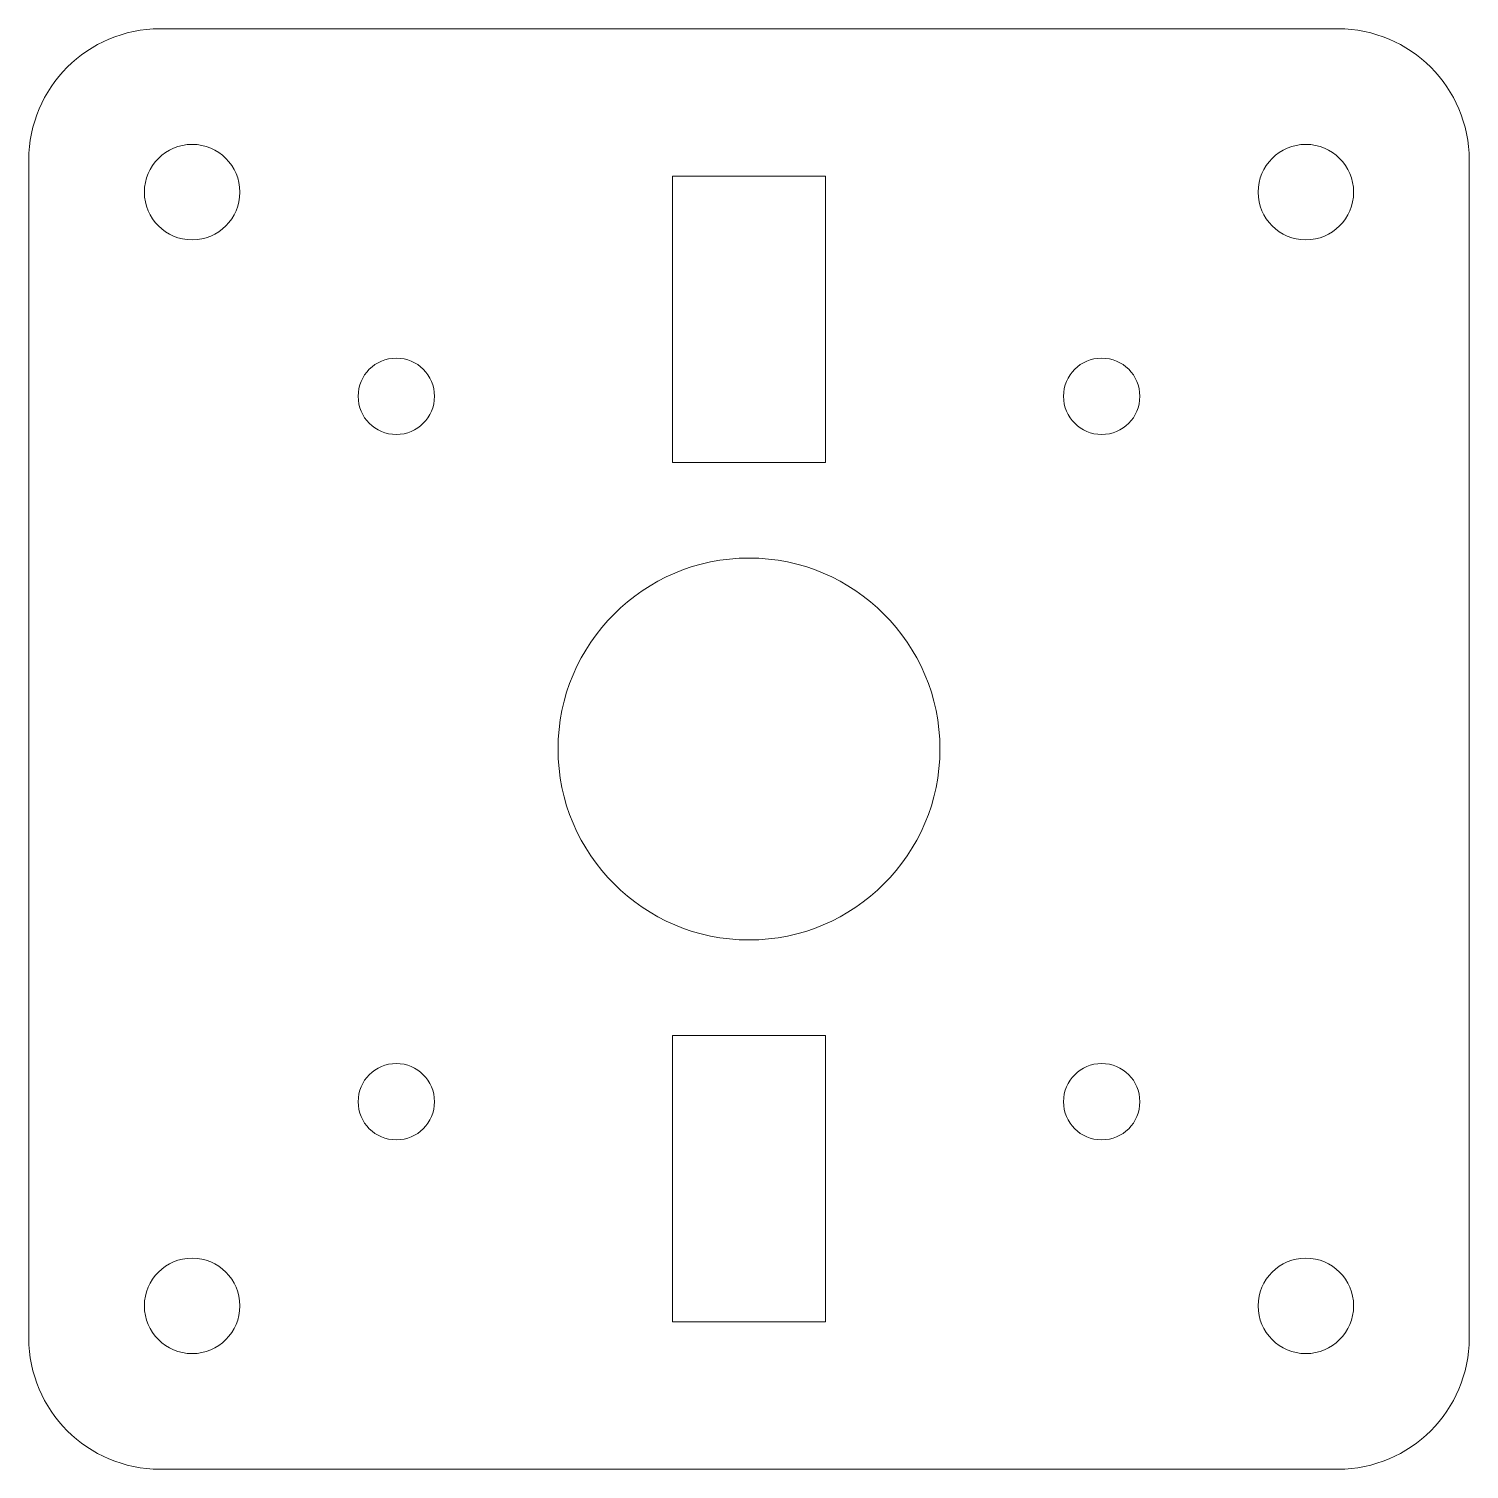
# Model space of a CAD drawing. Header units: millimetres. Extents: x 47.2 to 77.4, y -15.1 to 15.1.
import ezdxf

# ---------------------------------------------------------------- set-up
doc = ezdxf.new("R2010")
doc.units = ezdxf.units.MM
doc.layers.add('1', color=7, linetype='CONTINUOUS', true_color=0xffffff)

msp = doc.modelspace()

# ---------------------------------------------------------------- linework, layer by layer
at = {"layer": '1', "color": 252, "linetype": 'Continuous', "lineweight": 13}
for p, q in [((49.961, 15.089), (74.639, 15.089)), ((47.211, -12.339), (47.211, 12.339)), ((77.389, 12.339), (77.389, -12.339)), ((60.7, 12), (60.7, 6)), ((63.9, 12), (60.7, 12)), ((63.9, 6), (63.9, 12)), ((60.7, 6), (63.9, 6)), ((63.9, -6), (60.7, -6)), ((60.7, -6), (60.7, -12)), ((63.9, -12), (63.9, -6)), ((60.7, -12), (63.9, -12)), ((74.639, -15.089), (49.961, -15.089))]:
    msp.add_line(p, q, dxfattribs=at)
at = {"layer": '1', "color": 252, "linetype": 'Continuous', "lineweight": 13, "extrusion": (0, 0, -1)}
for centre, radius in [((-50.633, 11.667), 1), ((-73.967, 11.667), 1), ((-54.911, 7.389), 0.8), ((-69.689, 7.389), 0.8), ((-62.3, 0), 4), ((-54.911, -7.389), 0.8), ((-69.689, -7.389), 0.8), ((-50.633, -11.667), 1), ((-73.967, -11.667), 1)]:
    msp.add_circle(centre, radius, dxfattribs=at)
for centre, start, end in [((-49.961, 12.339), 0, 90), ((-74.639, 12.339), 90, 180), ((-49.961, -12.339), 270, 0), ((-74.639, -12.339), 180, 270)]:
    msp.add_arc(centre, 2.75, start, end, dxfattribs=at)

doc.saveas('drawing.dxf')
